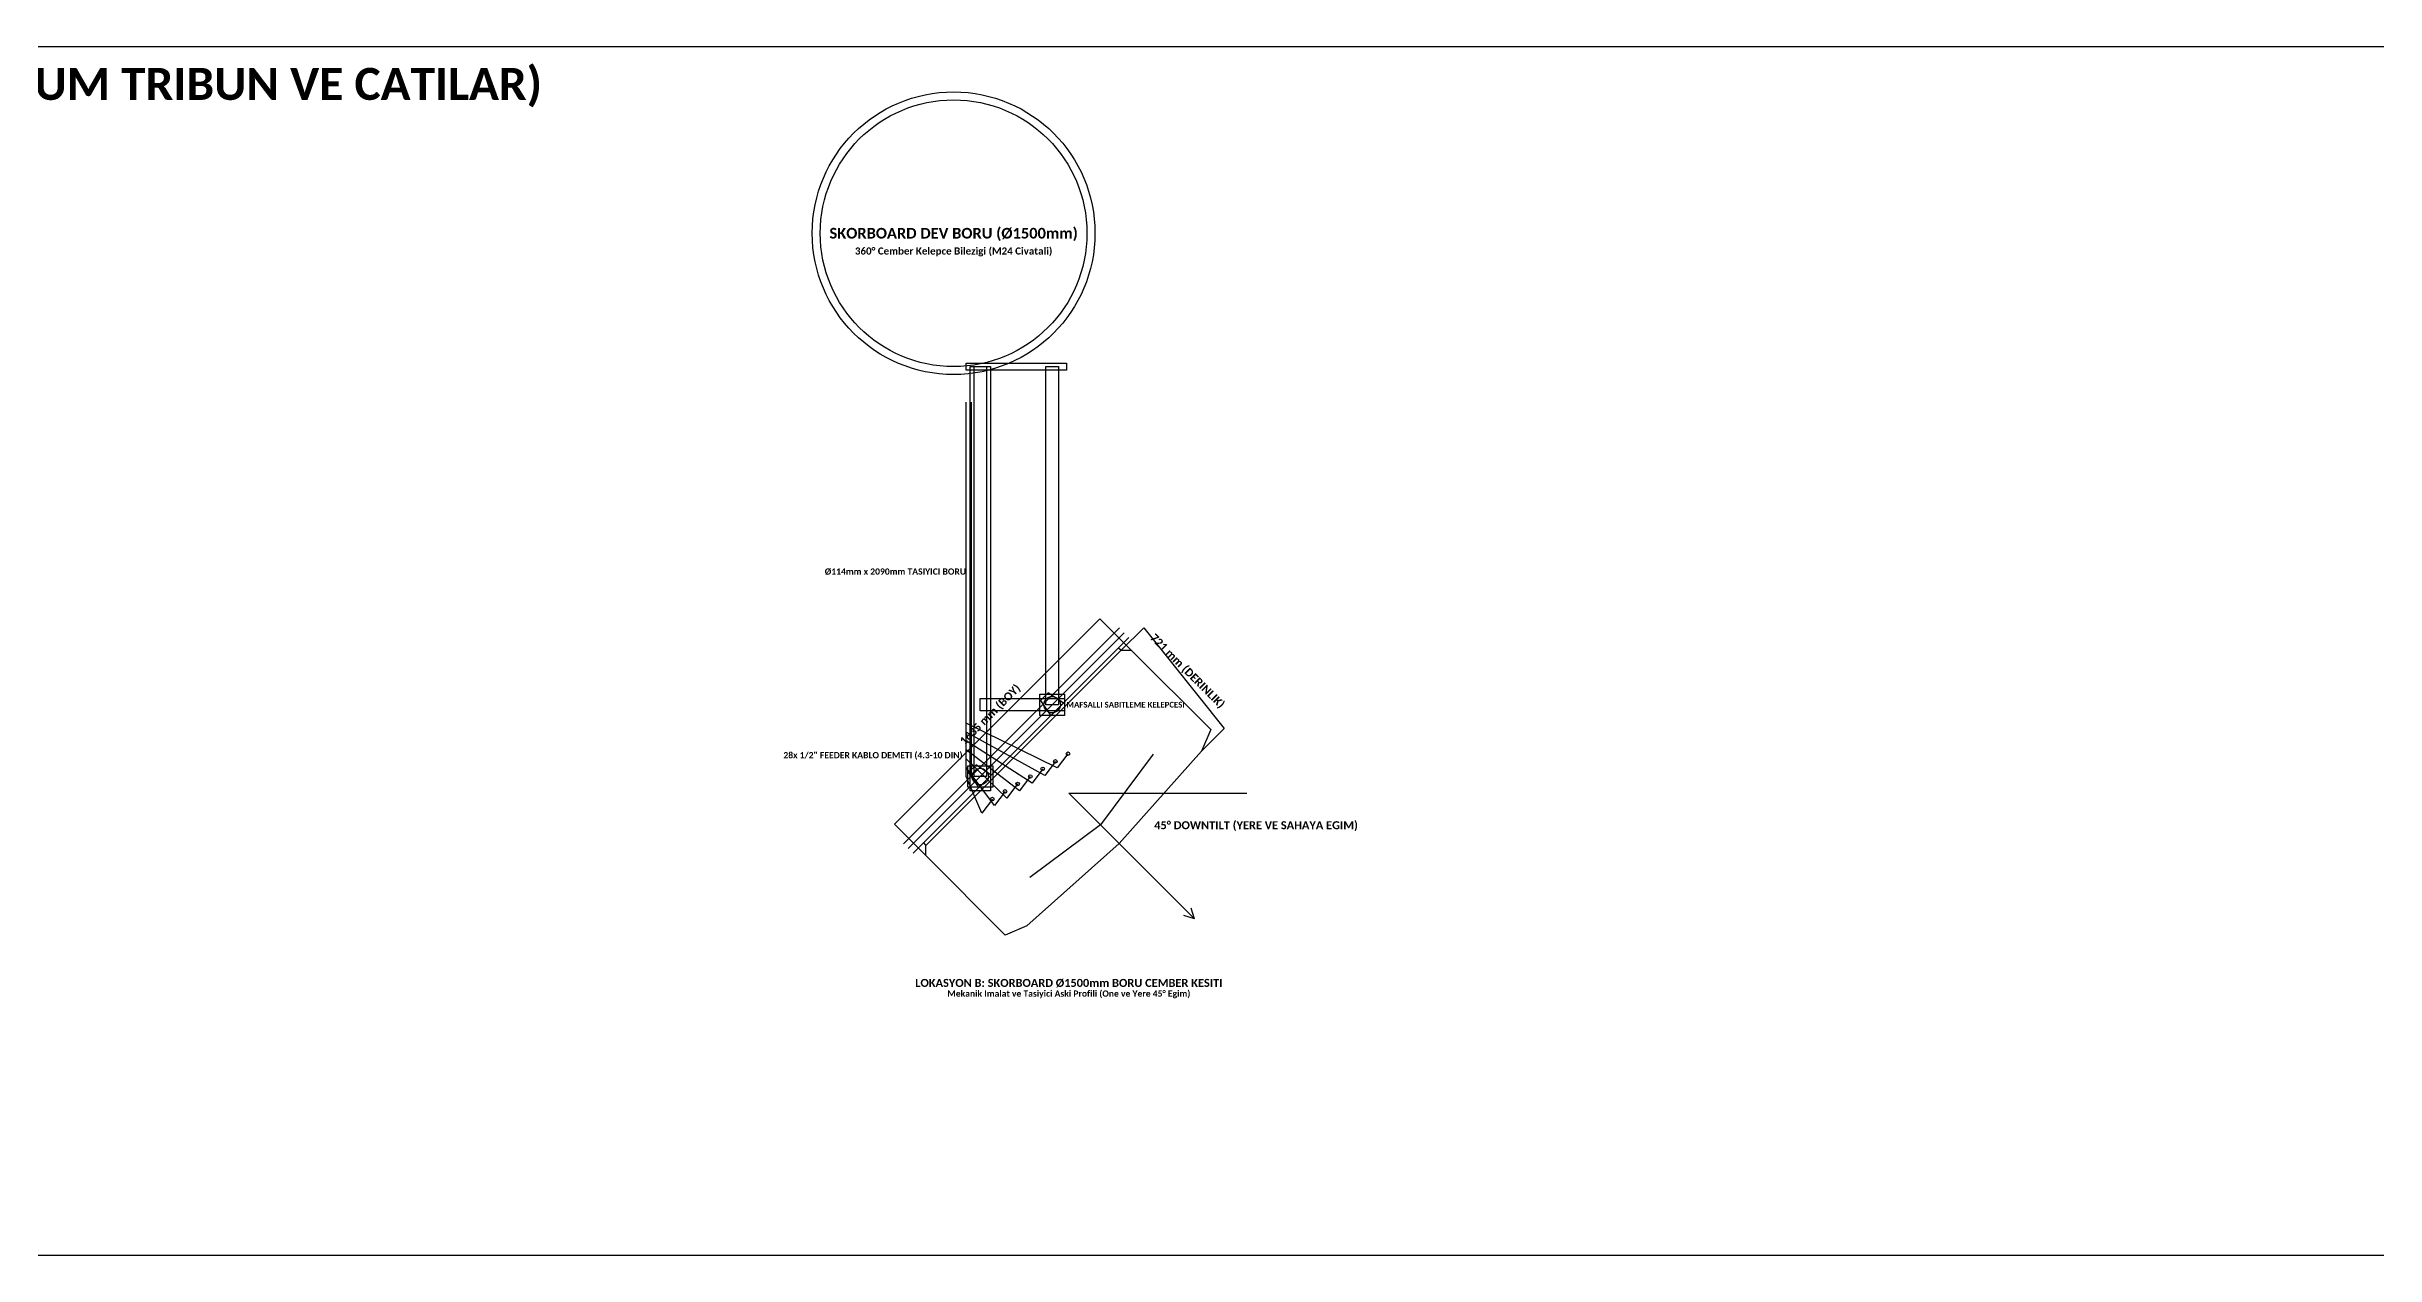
# Model space of a CAD drawing. Header units: metres. Extents: x -21.5 to 32.7, y -2.6 to 19.8.
# Drawn here: x -9.75 to 3.35, y -2.6 to 4.2 of the extents above; entities that cross this region are included whole.
import ezdxf
from ezdxf.enums import TextEntityAlignment as Align

# ---------------------------------------------------------------- set-up
doc = ezdxf.new("R2010")
doc.units = ezdxf.units.M
for name, color, linetype in [('CELIK_KIRIS_KOLON', 9, 'CONTINUOUS'), ('EKP_MATSING_ANTEN', 2, 'CONTINUOUS'), ('KABLO_TAVALARI', 6, 'CONTINUOUS'), ('METIN_BILGI', 7, 'CONTINUOUS'), ('MONTAJ_BORULARI', 2, 'CONTINUOUS'), ('OLCULER', 1, 'CONTINUOUS')]:
    doc.layers.add(name, color=color, linetype=linetype)
doc.styles.get("Standard").update_dxf_attribs({"font": 'calibrib.ttf'})

msp = doc.modelspace()

# ---------------------------------------------------------------- linework, layer by layer
at = {"layer": 'CELIK_KIRIS_KOLON'}
for p, q in [((-3.72, 0.818), (-4.818, -0.28)), ((-3.72, 0.818), (-3.706, 0.804)), ((-4.117, 0.564), (-4.16, 0.522)), ((-4.031, 0.507), (-4.117, 0.564)), ((-4.16, 0.522), (-4.102, 0.436)), ((-4.102, 0.436), (-4.031, 0.507)), ((-4.522, 0.16), (-4.564, 0.117)), ((-4.436, 0.102), (-4.522, 0.16)), ((-4.564, 0.117), (-4.507, 0.031)), ((-4.507, 0.031), (-4.436, 0.102)), ((-4.818, -0.28), (-4.804, -0.294))]:
    msp.add_line(p, q, dxfattribs=at)
for points in [[(-4.578, 2.38), (-4.578, 2.42), (-4.014, 2.42), (-4.014, 2.38)], [(-4.498, 0.463), (-4.498, 0.533), (-4.024, 0.533), (-4.024, 0.463)], [(-4.164, 0.438), (-4.164, 0.558), (-4.024, 0.558), (-4.024, 0.438)], [(-4.568, 0.034), (-4.568, 0.154), (-4.428, 0.154), (-4.428, 0.034)]]:
    msp.add_lwpolyline(points, close=True, dxfattribs=at)
for centre, radius in [((-4.648, 3.15), 0.795), ((-4.094, 0.498), 0.0461), ((-4.498, 0.094), 0.0461)]:
    msp.add_circle(centre, radius, dxfattribs=at)
at = {"layer": 'EKP_MATSING_ANTEN'}
for p, q in [((-4.804, -0.294), (-3.706, 0.804)), ((-3.706, 0.804), (-3.649, 0.805)), ((-3.649, 0.805), (-3.202, 0.359)), ((-3.202, 0.359), (-3.254, 0.236)), ((-3.526, 0.219), (-3.822, -0.178)), ((-3.254, 0.236), (-3.717, -0.283)), ((-3.822, -0.178), (-4.219, -0.474)), ((-4.805, -0.351), (-4.804, -0.294)), ((-4.359, -0.798), (-4.805, -0.351)), ((-3.717, -0.283), (-4.236, -0.746)), ((-4.236, -0.746), (-4.359, -0.798))]:
    msp.add_line(p, q, dxfattribs=at)
at = {"layer": 'KABLO_TAVALARI'}
for p, q in [((-4.578, 0.094), (-4.578, 2.2)), ((-4.548, 0.094), (-4.548, 2.2)), ((-4.065, 0.142), (-4.578, 0.394)), ((-4.136, 0.099), (-4.578, 0.344)), ((-4.207, 0.057), (-4.578, 0.294)), ((-4.277, 0.014), (-4.578, 0.244)), ((-4.348, -0.028), (-4.578, 0.194)), ((-4.419, -0.07), (-4.578, 0.144)), ((-4.147, 0.137), (-4.207, 0.057)), ((-4.076, 0.179), (-4.136, 0.099)), ((-4.005, 0.222), (-4.065, 0.142)), ((-4.49, -0.113), (-4.578, 0.094)), ((-4.359, 0.01), (-4.419, -0.07)), ((-4.288, 0.052), (-4.348, -0.028)), ((-4.217, 0.094), (-4.277, 0.014)), ((-4.43, -0.033), (-4.49, -0.113))]:
    msp.add_line(p, q, dxfattribs=at)
for centre in [(-4.147, 0.137), (-4.076, 0.179), (-4.005, 0.222), (-4.359, 0.01), (-4.288, 0.052), (-4.217, 0.094), (-4.43, -0.033)]:
    msp.add_circle(centre, 0.01, dxfattribs=at)
at = {"layer": 'METIN_BILGI'}
msp.add_lwpolyline([(-18, -2.6), (-18, 4.2), (8, 4.2), (8, -2.6)], close=True, dxfattribs=at)
at = {"layer": 'MONTAJ_BORULARI'}
for p, q in [((-3.716, 0.93), (-4.93, -0.284)), ((-3.689, 0.903), (-4.903, -0.311)), ((-3.662, 0.876), (-4.876, -0.338))]:
    msp.add_line(p, q, dxfattribs=at)
for points in [[(-4.555, 0.014), (-4.555, 2.4), (-4.441, 2.4), (-4.441, 0.014)], [(-4.533, 0.094), (-4.533, 2.4), (-4.463, 2.4), (-4.463, 0.094)], [(-4.129, 0.498), (-4.129, 2.4), (-4.059, 2.4), (-4.059, 0.498)]]:
    msp.add_lwpolyline(points, close=True, dxfattribs=at)
msp.add_circle((-4.648, 3.15), 0.75, dxfattribs=at)
at = {"layer": 'OLCULER'}
for p, q in [((-4.981, -0.175), (-3.825, 0.981)), ((-3.649, 0.805), (-3.825, 0.981)), ((-3.706, 0.804), (-3.578, 0.931)), ((-3.578, 0.931), (-3.126, 0.364)), ((-3.254, 0.236), (-3.126, 0.364)), ((-4, 0), (-3, 0)), ((-4, 0), (-3.293, -0.707)), ((-4.805, -0.351), (-4.981, -0.175)), ((-3.293, -0.707), (-3.313, -0.647)), ((-3.293, -0.707), (-3.353, -0.687))]:
    msp.add_line(p, q, dxfattribs=at)

# ---------------------------------------------------------------- texts
at = {"layer": 'KABLO_TAVALARI'}
msp.add_text('28x 1/2" FEEDER KABLO DEMETI (4.3-10 DIN)', height=0.035, dxfattribs=at).set_placement((-4.598, 0.214), align=Align.MIDDLE_RIGHT)
at = {"layer": 'METIN_BILGI'}
msp.add_text('BOLUM 4: LOKASYON BAZLI MONTAJ VE ASKI SISTEMI KESITLERI (TUM TRIBUN VE CATILAR)', height=0.18, dxfattribs=at).set_placement((-17.5, 3.9))
for s, height, p in [('SKORBOARD DEV BORU (Ø1500mm)', 0.06, (-4.648, 3.15)), ('360° Cember Kelepce Bilezigi (M24 Civatali)', 0.04, (-4.648, 3.05)), ('LOKASYON B: SKORBOARD Ø1500mm BORU CEMBER KESITI', 0.045, (-4, -1.067)), ('Mekanik Imalat ve Tasiyici Aski Profili (One ve Yere 45° Egim)', 0.035, (-4, -1.127))]:
    msp.add_text(s, height=height, dxfattribs=at).set_placement(p, align=Align.MIDDLE_CENTER)
msp.add_text('Ø114mm x 2090mm TASIYICI BORU', height=0.035, dxfattribs=at).set_placement((-4.578, 1.247), align=Align.MIDDLE_RIGHT)
msp.add_text('MAFSALLI SABITLEME KELEPCESI', height=0.032, dxfattribs=at).set_placement((-4.014, 0.498), align=Align.MIDDLE_LEFT)
at = {"layer": 'OLCULER'}
for s, rotation, p in [('721 mm (DERINLIK)', -45, (-3.332, 0.688)), ('1635 mm (BOY)', 45, (-4.443, 0.443))]:
    msp.add_text(s, height=0.045, rotation=rotation, dxfattribs=at).set_placement(p, align=Align.MIDDLE_CENTER)
msp.add_text('45° DOWNTILT (YERE VE SAHAYA EGIM)', height=0.045, dxfattribs=at).set_placement((-3.52, -0.18), align=Align.MIDDLE_LEFT)

doc.saveas('drawing.dxf')
